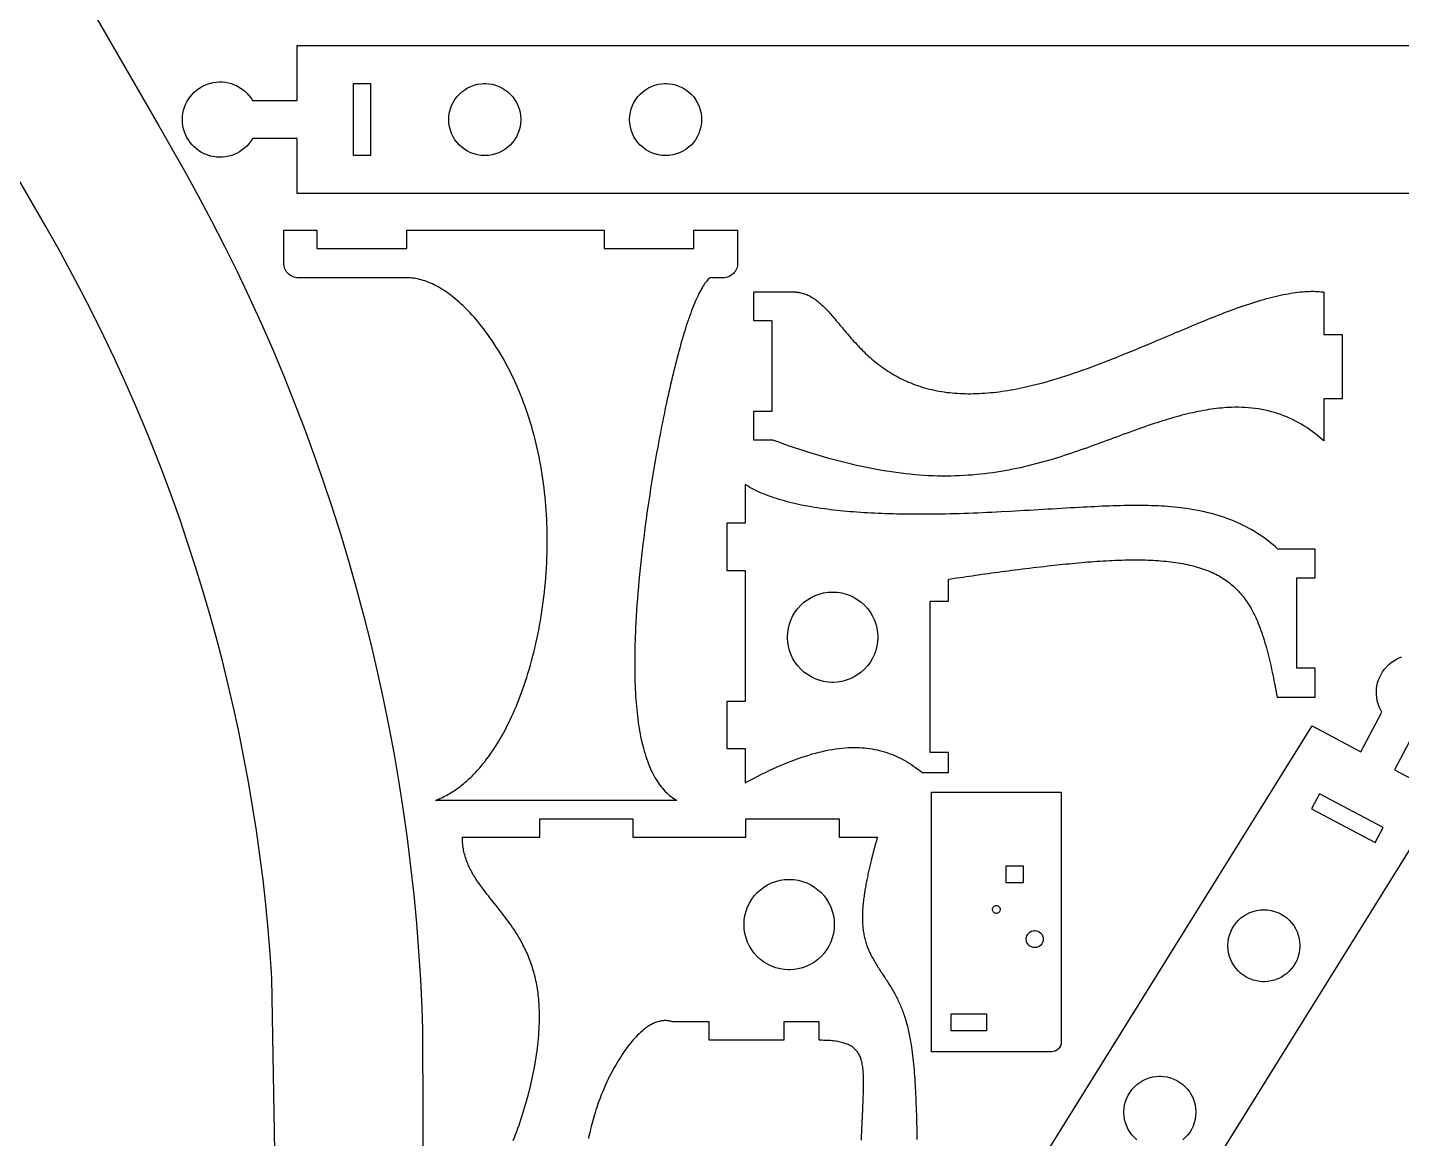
# Model space of a CAD drawing. Extents: x 0 to 504, y 0 to 398.
# Drawn here: x 245.9 to 395.7, y 140.7 to 261.9 of the extents above; entities that cross this region are included whole.
import ezdxf

# ---------------------------------------------------------------- set-up
doc = ezdxf.new("R2010")
doc.units = 0
doc.layers.get('0').update_dxf_attribs({"linetype": 'CONTINUOUS'})

msp = doc.modelspace()

# ---------------------------------------------------------------- linework, layer by layer
at = {"color": 0}
for points in [[(234.313, 295.897), (260.185, 251.118), (262.992, 246.232), (263.369, 245.556), (264.492, 243.514), (265.949, 240.776), (267.362, 238.018), (268.735, 235.243), (270.061, 232.446), (271.346, 229.633), (272.586, 226.803), (273.785, 223.954), (274.936, 221.089), (276.046, 218.208), (277.11, 215.313), (278.128, 212.401), (279.103, 209.475), (280.035, 206.536), (280.921, 203.583), (281.76, 200.617), (282.556, 197.638), (283.306, 194.647), (284.01, 191.646), (284.671, 188.633), (285.282, 185.61), (285.85, 182.578), (286.372, 179.535), (286.849, 176.483), (287.278, 173.425), (287.66, 170.357), (287.996, 167.283), (288.285, 164.201), (288.528, 161.115), (288.724, 158.022), (288.872, 154.922), (288.953, 152.597), (288.974, 151.819), (288.996, 143.729), (288.996, 80.0653)], [(272.846, 139.314), (272.539, 158.136), (272.497, 158.814), (272.354, 160.843), (272.131, 163.543), (271.868, 166.236), (271.567, 168.925), (271.228, 171.608), (270.849, 174.283), (270.429, 176.95), (269.974, 179.612), (269.481, 182.265), (268.949, 184.91), (268.379, 187.546), (267.771, 190.172), (267.128, 192.789), (266.443, 195.396), (265.724, 197.993), (264.967, 200.578), (264.171, 203.153), (263.339, 205.715), (262.471, 208.267), (261.564, 210.806), (260.622, 213.332), (259.643, 215.844), (258.628, 218.343), (257.575, 220.828), (256.487, 223.299), (255.362, 225.753), (254.203, 228.194), (253.007, 230.618), (251.775, 233.028), (250.507, 235.419), (249.204, 237.796), (248.206, 239.567), (247.867, 240.153), (224.636, 280.362)], [(400.183, 243.744), (275.296, 243.744), (275.296, 249.744), (270.414, 249.744), (270.371, 249.672), (270.228, 249.456), (270.021, 249.186), (269.793, 248.936), (269.549, 248.708), (269.289, 248.501), (269.014, 248.318), (268.725, 248.156), (268.425, 248.019), (268.115, 247.908), (267.797, 247.819), (267.471, 247.76), (267.14, 247.724), (266.807, 247.715), (266.469, 247.735), (266.132, 247.781), (265.878, 247.836), (265.796, 247.858), (265.713, 247.881), (265.467, 247.963), (265.153, 248.092), (264.853, 248.244), (264.568, 248.422), (264.3, 248.619), (264.051, 248.838), (263.821, 249.074), (263.61, 249.326), (263.419, 249.594), (263.253, 249.881), (263.108, 250.179), (262.987, 250.487), (262.892, 250.808), (262.822, 251.138), (262.779, 251.476), (262.765, 251.735), (262.765, 251.906), (262.779, 252.167), (262.822, 252.504), (262.892, 252.833), (262.987, 253.154), (263.108, 253.463), (263.253, 253.763), (263.419, 254.044), (263.61, 254.315), (263.821, 254.569), (264.051, 254.806), (264.3, 255.024), (264.568, 255.219), (264.853, 255.397), (265.153, 255.551), (265.467, 255.681), (265.713, 255.761), (265.796, 255.785), (265.878, 255.806), (266.132, 255.861), (266.469, 255.908), (266.807, 255.928), (267.14, 255.919), (267.471, 255.883), (267.797, 255.822), (268.115, 255.735), (268.425, 255.622), (268.725, 255.485), (269.014, 255.324), (269.289, 255.14), (269.549, 254.935), (269.793, 254.706), (270.021, 254.456), (270.228, 254.186), (270.371, 253.969), (270.414, 253.894), (275.296, 253.894), (275.296, 259.894), (426.05, 259.894)], [(345.349, 120.391), (386.015, 185.689), (391.319, 182.869), (393.61, 187.181), (393.565, 187.256), (393.442, 187.482), (393.301, 187.792), (393.188, 188.108), (393.1, 188.433), (393.04, 188.76), (393.007, 189.089), (393, 189.419), (393.021, 189.749), (393.067, 190.075), (393.139, 190.397), (393.237, 190.712), (393.36, 191.021), (393.51, 191.321), (393.685, 191.608), (393.885, 191.883), (394.051, 192.083), (394.11, 192.146), (394.169, 192.21), (394.357, 192.388), (394.619, 192.604), (394.896, 192.797), (395.185, 192.967), (395.485, 193.11), (395.794, 193.228)], [(397.275, 185.233), (394.985, 180.924), (400.276, 178.111), (364.344, 120.314)], [(298.851, 140.474), (298.981, 140.807), (299.11, 141.143), (299.237, 141.483), (299.362, 141.826), (299.483, 142.172), (299.603, 142.519), (299.722, 142.871), (299.838, 143.225), (299.951, 143.582), (300.063, 143.942), (300.169, 144.304), (300.274, 144.668), (300.376, 145.035), (300.476, 145.404), (300.565, 145.74), (300.651, 146.079), (300.733, 146.418), (300.815, 146.76), (300.892, 147.103), (300.967, 147.446), (301.04, 147.792), (301.108, 148.138), (301.174, 148.483), (301.237, 148.831), (301.296, 149.179), (301.351, 149.526), (301.403, 149.875), (301.451, 150.222), (301.497, 150.571), (301.537, 150.918), (301.576, 151.265), (301.608, 151.611), (301.638, 151.957), (301.662, 152.303), (301.683, 152.646), (301.696, 152.989), (301.708, 153.329), (301.715, 153.669), (301.719, 154.007), (301.715, 154.343), (301.708, 154.676), (301.694, 155.008), (301.676, 155.337), (301.653, 155.665), (301.633, 155.896), (301.612, 156.125), (301.585, 156.353), (301.558, 156.579), (301.526, 156.803), (301.492, 157.025), (301.456, 157.246), (301.415, 157.465), (301.374, 157.683), (301.328, 157.899), (301.281, 158.112), (301.231, 158.325), (301.178, 158.536), (301.122, 158.744), (301.065, 158.951), (301.003, 159.157), (300.942, 159.36), (300.876, 159.563), (300.811, 159.761), (300.74, 159.96), (300.667, 160.156), (300.594, 160.35), (300.515, 160.543), (300.438, 160.733), (300.356, 160.924), (300.271, 161.11), (300.188, 161.296), (300.099, 161.479), (300.008, 161.66), (299.917, 161.84), (299.821, 162.018), (299.683, 162.272), (299.54, 162.522), (299.394, 162.769), (299.244, 163.013), (299.092, 163.253), (298.938, 163.49), (298.778, 163.724), (298.619, 163.956), (298.458, 164.183), (298.294, 164.41), (298.131, 164.632), (297.965, 164.853), (297.799, 165.071), (297.633, 165.288), (297.465, 165.501), (297.299, 165.714), (297.133, 165.925), (296.965, 166.133), (296.799, 166.34), (296.635, 166.546), (296.472, 166.75), (296.308, 166.954), (296.149, 167.157), (295.99, 167.357), (295.833, 167.558), (295.681, 167.758), (295.528, 167.957), (295.383, 168.157), (295.237, 168.356), (295.097, 168.553), (294.992, 168.704), (294.89, 168.856), (294.79, 169.007), (294.694, 169.157), (294.599, 169.31), (294.508, 169.461), (294.419, 169.614), (294.333, 169.768), (294.251, 169.921), (294.171, 170.075), (294.097, 170.229), (294.021, 170.385), (293.953, 170.54), (293.886, 170.697), (293.821, 170.854), (293.763, 171.013), (293.706, 171.171), (293.653, 171.331), (293.603, 171.49), (293.558, 171.651), (293.517, 171.814), (293.478, 171.976), (293.446, 172.14), (293.415, 172.306), (293.39, 172.471), (293.369, 172.639), (293.351, 172.807), (293.338, 172.975), (293.326, 173.146), (293.321, 173.317), (293.321, 173.564), (301.744, 173.564), (301.744, 175.564), (311.894, 175.564), (311.894, 173.564), (324.24, 173.564), (324.24, 175.564), (334.39, 175.564), (334.39, 173.564), (338.583, 173.564), (338.583, 173.56), (338.582, 173.557), (338.581, 173.553), (338.581, 173.55), (338.579, 173.547), (338.578, 173.544), (338.576, 173.542), (338.576, 173.538), (338.574, 173.532), (338.571, 173.528), (338.571, 173.525), (338.571, 173.521), (338.569, 173.515), (338.568, 173.513), (338.567, 173.508), (338.565, 173.506), (338.565, 173.503), (338.564, 173.5), (338.563, 173.493), (338.561, 173.489), (338.56, 173.486), (338.558, 173.483), (338.557, 173.476), (338.556, 173.474), (338.556, 173.471), (338.554, 173.467), (338.531, 173.389), (338.507, 173.31), (338.483, 173.232), (338.46, 173.151), (338.414, 172.989), (338.39, 172.907), (338.365, 172.825), (338.343, 172.742), (338.319, 172.657), (338.296, 172.574), (338.271, 172.487), (338.249, 172.403), (338.225, 172.315), (338.201, 172.228), (338.178, 172.14), (338.154, 172.051), (338.131, 171.961), (338.107, 171.871), (338.083, 171.782), (338.06, 171.69), (338.036, 171.597), (338.013, 171.506), (337.989, 171.413), (337.965, 171.318), (337.942, 171.224), (337.919, 171.128), (337.894, 171.032), (337.872, 170.935), (337.847, 170.839), (337.815, 170.697), (337.781, 170.554), (337.747, 170.41), (337.713, 170.264), (337.679, 170.118), (337.646, 169.969), (337.612, 169.821), (337.579, 169.669), (337.546, 169.518), (337.514, 169.364), (337.482, 169.21), (337.45, 169.056), (337.418, 168.899), (337.388, 168.742), (337.357, 168.583), (337.328, 168.425), (337.299, 168.264), (337.269, 168.103), (337.243, 167.942), (337.215, 167.778), (337.165, 167.45), (337.14, 167.285), (337.118, 167.121), (337.096, 166.954), (337.075, 166.788), (337.056, 166.619), (337.036, 166.453), (337.018, 166.283), (337.001, 166.114), (336.989, 165.967), (336.976, 165.819), (336.967, 165.672), (336.958, 165.525), (336.95, 165.378), (336.944, 165.231), (336.94, 165.083), (336.938, 164.936), (336.938, 164.643), (336.94, 164.497), (336.946, 164.353), (336.951, 164.207), (336.961, 164.063), (336.971, 163.918), (336.983, 163.774), (336.997, 163.631), (337.015, 163.487), (337.033, 163.344), (337.056, 163.203), (337.078, 163.063), (337.103, 162.921), (337.131, 162.782), (337.161, 162.643), (337.194, 162.504), (337.228, 162.367), (337.265, 162.229), (337.306, 162.094), (337.347, 161.958), (337.394, 161.825), (337.44, 161.692), (337.49, 161.561), (337.544, 161.431), (337.597, 161.3), (337.656, 161.171), (337.714, 161.043), (337.775, 160.914), (337.838, 160.788), (337.903, 160.66), (337.969, 160.533), (338.037, 160.407), (338.108, 160.281), (338.181, 160.156), (338.253, 160.029), (338.328, 159.903), (338.404, 159.778), (338.481, 159.653), (338.558, 159.526), (338.638, 159.401), (338.718, 159.275), (338.799, 159.149), (338.881, 159.022), (338.964, 158.896), (339.046, 158.768), (339.131, 158.64), (339.215, 158.513), (339.3, 158.383), (339.383, 158.254), (339.469, 158.124), (339.556, 157.993), (339.64, 157.861), (339.718, 157.74), (339.796, 157.617), (339.872, 157.493), (339.95, 157.369), (340.026, 157.243), (340.101, 157.117), (340.178, 156.989), (340.251, 156.86), (340.326, 156.731), (340.399, 156.599), (340.472, 156.467), (340.544, 156.333), (340.614, 156.197), (340.683, 156.061), (340.753, 155.924), (340.821, 155.785), (340.889, 155.644), (340.956, 155.503), (341.019, 155.36), (341.083, 155.215), (341.146, 155.068), (341.207, 154.921), (341.267, 154.771), (341.326, 154.619), (341.383, 154.467), (341.439, 154.313), (341.493, 154.157), (341.546, 153.999), (341.597, 153.839), (341.649, 153.676), (341.721, 153.425), (341.79, 153.169), (341.858, 152.908), (341.921, 152.643), (341.983, 152.375), (342.04, 152.101), (342.094, 151.824), (342.149, 151.543), (342.196, 151.257), (342.244, 150.968), (342.289, 150.675), (342.332, 150.379), (342.372, 150.079), (342.408, 149.775), (342.444, 149.468), (342.479, 149.157), (342.51, 148.843), (342.54, 148.526), (342.568, 148.206), (342.594, 147.882), (342.619, 147.556), (342.643, 147.226), (342.665, 146.894), (342.685, 146.56), (342.706, 146.221), (342.722, 145.881), (342.74, 145.538), (342.756, 145.192), (342.771, 144.843), (342.785, 144.493), (342.799, 144.14), (342.814, 143.706), (342.829, 143.269), (342.842, 142.831), (342.854, 142.388), (342.865, 141.943), (342.876, 141.497), (342.885, 141.05), (342.893, 140.6)], [(336.826, 140.519), (336.838, 140.794), (336.851, 141.067), (336.862, 141.337), (336.876, 141.606), (336.888, 141.872), (336.901, 142.136), (336.912, 142.396), (336.926, 142.654), (336.938, 142.91), (336.95, 143.163), (336.961, 143.413), (336.972, 143.658), (336.983, 143.903), (336.994, 144.143), (337.004, 144.379), (337.014, 144.612), (337.021, 144.843), (337.031, 145.069), (337.037, 145.292), (337.046, 145.51), (337.051, 145.725), (337.057, 145.935), (337.063, 146.135), (337.065, 146.332), (337.068, 146.524), (337.069, 146.711), (337.069, 146.896), (337.067, 147.076), (337.064, 147.253), (337.058, 147.425), (337.053, 147.593), (337.044, 147.757), (337.033, 147.918), (337.021, 148.074), (337.008, 148.226), (336.99, 148.375), (336.972, 148.521), (336.951, 148.661), (336.926, 148.799), (336.9, 148.932), (336.869, 149.061), (336.838, 149.186), (336.803, 149.308), (336.765, 149.426), (336.722, 149.54), (336.679, 149.651), (336.631, 149.757), (336.579, 149.861), (336.524, 149.96), (336.465, 150.056), (336.403, 150.146), (336.336, 150.235), (336.265, 150.318), (336.196, 150.393), (336.124, 150.465), (336.046, 150.535), (335.967, 150.6), (335.882, 150.664), (335.793, 150.725), (335.7, 150.783), (335.603, 150.839), (335.501, 150.892), (335.396, 150.942), (335.286, 150.99), (335.171, 151.035), (335.051, 151.078), (334.928, 151.117), (334.8, 151.154), (334.667, 151.189), (334.529, 151.221), (334.386, 151.251), (334.239, 151.278), (334.088, 151.303), (333.931, 151.325), (333.767, 151.344), (333.6, 151.361), (333.428, 151.376), (333.25, 151.389), (333.067, 151.399), (332.879, 151.406), (332.686, 151.411), (332.487, 151.414), (332.283, 151.414), (332.275, 151.414), (332.271, 151.414), (332.21, 151.414), (332.208, 151.413), (332.208, 153.414), (328.358, 153.414), (328.358, 151.414), (320.208, 151.414), (320.208, 153.414), (316.269, 153.414), (316.269, 153.414), (316.267, 153.414), (316.267, 153.414), (316.265, 153.415), (316.265, 153.415), (316.263, 153.415), (316.263, 153.417), (316.26, 153.417), (316.26, 153.417), (316.258, 153.417), (316.258, 153.418), (316.156, 153.451), (316.051, 153.481), (315.949, 153.506), (315.847, 153.525), (315.742, 153.542), (315.638, 153.553), (315.533, 153.56), (315.428, 153.561), (315.324, 153.56), (315.219, 153.553), (315.112, 153.542), (315.006, 153.526), (314.901, 153.507), (314.794, 153.483), (314.688, 153.456), (314.578, 153.424), (314.472, 153.388), (314.365, 153.347), (314.256, 153.303), (314.149, 153.254), (314.04, 153.203), (313.933, 153.146), (313.821, 153.086), (313.715, 153.021), (313.606, 152.953), (313.497, 152.881), (313.388, 152.806), (313.278, 152.725), (313.169, 152.642), (313.058, 152.554), (312.899, 152.421), (312.737, 152.279), (312.578, 152.129), (312.419, 151.974), (312.26, 151.811), (312.101, 151.642), (311.944, 151.465), (311.787, 151.283), (311.633, 151.094), (311.478, 150.9), (311.324, 150.7), (311.171, 150.494), (311.019, 150.285), (310.869, 150.069), (310.722, 149.849), (310.574, 149.624), (310.428, 149.394), (310.286, 149.16), (310.142, 148.922), (310.003, 148.681), (309.865, 148.435), (309.728, 148.186), (309.594, 147.935), (309.463, 147.679), (309.333, 147.422), (309.206, 147.161), (309.081, 146.899), (308.96, 146.633), (308.84, 146.365), (308.724, 146.096), (308.619, 145.847), (308.517, 145.596), (308.417, 145.344), (308.319, 145.092), (308.226, 144.837), (308.133, 144.583), (308.044, 144.328), (307.956, 144.071), (307.872, 143.815), (307.79, 143.557), (307.71, 143.299), (307.633, 143.04), (307.561, 142.781), (307.487, 142.522), (307.419, 142.263), (307.353, 142.003), (307.29, 141.742), (307.228, 141.482), (307.169, 141.221), (307.115, 140.961), (307.063, 140.701)], [(366.888, 140.543), (366.608, 140.799), (366.353, 141.075), (366.128, 141.378), (365.932, 141.701), (365.767, 142.044), (365.635, 142.404), (365.539, 142.779), (365.478, 143.171), (365.458, 143.474), (365.458, 143.574), (365.458, 143.574), (365.458, 143.674), (365.478, 143.974), (365.539, 144.364), (365.635, 144.739), (365.767, 145.1), (365.932, 145.443), (366.128, 145.765), (366.353, 146.069), (366.608, 146.349), (366.888, 146.601), (367.189, 146.826), (367.513, 147.024), (367.856, 147.189), (368.217, 147.321), (368.592, 147.418), (368.982, 147.476), (369.283, 147.499), (369.483, 147.499), (369.785, 147.476), (370.175, 147.418), (370.55, 147.321), (370.91, 147.189), (371.253, 147.024), (371.578, 146.826), (371.881, 146.601), (372.158, 146.349), (372.412, 146.069), (372.638, 145.765), (372.835, 145.443), (372.999, 145.1), (373.132, 144.739), (373.228, 144.364), (373.289, 143.974), (373.308, 143.674), (373.308, 143.474), (373.289, 143.171), (373.228, 142.779), (373.132, 142.404), (372.999, 142.044), (372.835, 141.701), (372.638, 141.378), (372.412, 141.075), (372.158, 140.799), (371.881, 140.543)]]:
    msp.add_lwpolyline(points, dxfattribs=at)
for points in [[(281.446, 255.744), (283.296, 255.744), (283.296, 247.894), (281.446, 247.894), (281.446, 255.744)], [(295.751, 255.744), (295.851, 255.744), (296.153, 255.726), (296.543, 255.667), (296.918, 255.569), (297.279, 255.438), (297.622, 255.272), (297.946, 255.076), (298.249, 254.85), (298.526, 254.597), (298.781, 254.318), (299.007, 254.015), (299.203, 253.692), (299.368, 253.349), (299.5, 252.987), (299.597, 252.612), (299.657, 252.222), (299.676, 251.922), (299.676, 251.719), (299.657, 251.419), (299.597, 251.031), (299.5, 250.654), (299.368, 250.293), (299.203, 249.949), (299.007, 249.626), (298.781, 249.324), (298.526, 249.044), (298.249, 248.793), (297.946, 248.567), (297.622, 248.369), (297.279, 248.204), (296.918, 248.072), (296.543, 247.976), (296.153, 247.917), (295.851, 247.894), (295.651, 247.894), (295.35, 247.917), (294.96, 247.976), (294.585, 248.072), (294.224, 248.204), (293.881, 248.369), (293.557, 248.567), (293.256, 248.793), (292.976, 249.044), (292.722, 249.324), (292.497, 249.626), (292.3, 249.949), (292.135, 250.293), (292.003, 250.654), (291.907, 251.031), (291.847, 251.419), (291.826, 251.719), (291.826, 251.922), (291.847, 252.222), (291.907, 252.612), (292.003, 252.987), (292.135, 253.349), (292.3, 253.692), (292.497, 254.015), (292.722, 254.318), (292.976, 254.597), (293.256, 254.85), (293.557, 255.076), (293.881, 255.272), (294.224, 255.438), (294.585, 255.569), (294.96, 255.667), (295.35, 255.726), (295.651, 255.744), (295.751, 255.744)], [(315.474, 255.744), (315.574, 255.744), (315.875, 255.726), (316.264, 255.667), (316.64, 255.569), (317.001, 255.438), (317.344, 255.272), (317.668, 255.076), (317.969, 254.85), (318.249, 254.597), (318.501, 254.318), (318.728, 254.015), (318.924, 253.692), (319.089, 253.349), (319.222, 252.987), (319.318, 252.612), (319.378, 252.222), (319.399, 251.922), (319.399, 251.719), (319.378, 251.419), (319.318, 251.031), (319.222, 250.654), (319.089, 250.293), (318.924, 249.949), (318.728, 249.626), (318.501, 249.324), (318.249, 249.044), (317.969, 248.793), (317.668, 248.567), (317.344, 248.369), (317.001, 248.204), (316.64, 248.072), (316.264, 247.976), (315.875, 247.917), (315.574, 247.894), (315.372, 247.894), (315.072, 247.917), (314.682, 247.976), (314.306, 248.072), (313.946, 248.204), (313.603, 248.369), (313.279, 248.567), (312.976, 248.793), (312.697, 249.044), (312.444, 249.324), (312.218, 249.626), (312.022, 249.949), (311.857, 250.293), (311.725, 250.654), (311.628, 251.031), (311.568, 251.419), (311.549, 251.719), (311.549, 251.922), (311.568, 252.222), (311.628, 252.612), (311.725, 252.987), (311.857, 253.349), (312.022, 253.692), (312.218, 254.015), (312.444, 254.318), (312.697, 254.597), (312.976, 254.85), (313.279, 255.076), (313.603, 255.272), (313.946, 255.438), (314.306, 255.569), (314.682, 255.667), (315.072, 255.726), (315.372, 255.744), (315.474, 255.744)], [(290.394, 177.569), (290.408, 177.576), (290.422, 177.582), (290.438, 177.589), (290.451, 177.596), (290.465, 177.601), (290.481, 177.608), (290.494, 177.615), (290.508, 177.621), (290.522, 177.628), (290.551, 177.64), (290.565, 177.647), (290.581, 177.653), (290.594, 177.66), (290.622, 177.672), (290.638, 177.678), (290.665, 177.692), (290.694, 177.704), (290.708, 177.71), (290.724, 177.717), (290.737, 177.724), (290.753, 177.729), (290.767, 177.736), (290.781, 177.742), (290.797, 177.749), (290.81, 177.756), (290.972, 177.829), (291.135, 177.906), (291.297, 177.986), (291.458, 178.069), (291.617, 178.156), (291.776, 178.244), (291.935, 178.336), (292.092, 178.433), (292.249, 178.531), (292.406, 178.632), (292.56, 178.736), (292.715, 178.843), (292.869, 178.954), (293.019, 179.068), (293.172, 179.185), (293.324, 179.304), (293.474, 179.428), (293.622, 179.553), (293.772, 179.683), (293.919, 179.814), (294.065, 179.951), (294.213, 180.087), (294.358, 180.229), (294.501, 180.374), (294.644, 180.521), (294.787, 180.671), (294.931, 180.826), (295.069, 180.983), (295.21, 181.142), (295.351, 181.304), (295.551, 181.549), (295.751, 181.799), (295.951, 182.056), (296.147, 182.319), (296.34, 182.59), (296.533, 182.867), (296.724, 183.151), (296.912, 183.442), (297.099, 183.737), (297.283, 184.042), (297.465, 184.351), (297.644, 184.667), (297.822, 184.99), (297.997, 185.318), (298.172, 185.654), (298.342, 185.994), (298.51, 186.343), (298.676, 186.697), (298.84, 187.058), (298.999, 187.422), (299.158, 187.794), (299.313, 188.174), (299.465, 188.558), (299.615, 188.947), (299.763, 189.343), (299.908, 189.744), (300.049, 190.153), (300.188, 190.567), (300.324, 190.986), (300.456, 191.411), (300.59, 191.86), (300.722, 192.315), (300.849, 192.776), (300.972, 193.243), (301.092, 193.715), (301.208, 194.193), (301.322, 194.676), (301.429, 195.163), (301.533, 195.656), (301.631, 196.151), (301.726, 196.653), (301.815, 197.158), (301.901, 197.669), (301.983, 198.181), (302.058, 198.697), (302.131, 199.218), (302.197, 199.742), (302.258, 200.269), (302.313, 200.799), (302.362, 201.331), (302.408, 201.865), (302.449, 202.403), (302.483, 202.944), (302.51, 203.485), (302.533, 204.029), (302.551, 204.576), (302.563, 205.122), (302.567, 205.671), (302.567, 206.221), (302.56, 206.771), (302.547, 207.261), (302.531, 207.751), (302.508, 208.24), (302.483, 208.731), (302.449, 209.221), (302.412, 209.71), (302.369, 210.199), (302.324, 210.688), (302.269, 211.176), (302.213, 211.663), (302.149, 212.149), (302.081, 212.633), (302.008, 213.117), (301.931, 213.599), (301.847, 214.079), (301.758, 214.558), (301.665, 215.035), (301.565, 215.508), (301.463, 215.981), (301.353, 216.451), (301.24, 216.917), (301.119, 217.381), (300.997, 217.842), (300.865, 218.301), (300.733, 218.754), (300.592, 219.206), (300.449, 219.653), (300.299, 220.097), (300.144, 220.538), (299.985, 220.972), (299.817, 221.413), (299.644, 221.847), (299.465, 222.278), (299.283, 222.703), (299.097, 223.124), (298.906, 223.538), (298.708, 223.947), (298.508, 224.351), (298.306, 224.751), (298.097, 225.142), (297.888, 225.529), (297.672, 225.91), (297.453, 226.283), (297.231, 226.651), (297.006, 227.013), (296.779, 227.367), (296.547, 227.714), (296.315, 228.054), (296.081, 228.388), (295.84, 228.714), (295.601, 229.033), (295.358, 229.344), (295.115, 229.646), (294.869, 229.942), (294.619, 230.228), (294.372, 230.507), (294.119, 230.778), (293.869, 231.04), (293.615, 231.294), (293.362, 231.537), (293.154, 231.733), (292.944, 231.919), (292.737, 232.101), (292.526, 232.276), (292.319, 232.446), (292.11, 232.61), (291.901, 232.765), (291.692, 232.917), (291.485, 233.063), (291.276, 233.199), (291.069, 233.329), (290.862, 233.454), (290.656, 233.572), (290.449, 233.685), (290.244, 233.79), (290.037, 233.889), (289.833, 233.981), (289.631, 234.067), (289.429, 234.144), (289.226, 234.217), (289.026, 234.283), (288.826, 234.342), (288.626, 234.394), (288.429, 234.438), (288.231, 234.476), (288.035, 234.508), (287.84, 234.533), (287.647, 234.551), (287.456, 234.56), (287.265, 234.564), (275.383, 234.564), (275.26, 234.572), (275.101, 234.596), (274.947, 234.638), (274.801, 234.689), (274.66, 234.757), (274.529, 234.838), (274.404, 234.929), (274.292, 235.033), (274.188, 235.146), (274.097, 235.269), (274.015, 235.401), (273.949, 235.54), (273.894, 235.688), (273.856, 235.842), (273.831, 236.001), (273.822, 236.122), (273.822, 239.764), (277.444, 239.764), (277.444, 237.764), (287.244, 237.764), (287.244, 239.764), (308.758, 239.764), (308.758, 237.764), (318.558, 237.764), (318.558, 239.764), (323.333, 239.764), (323.333, 236.122), (323.324, 236.001), (323.301, 235.842), (323.263, 235.688), (323.208, 235.54), (323.14, 235.401), (323.06, 235.269), (322.967, 235.146), (322.865, 235.033), (322.751, 234.929), (322.628, 234.838), (322.497, 234.757), (322.358, 234.689), (322.21, 234.638), (322.056, 234.596), (321.897, 234.572), (321.774, 234.564), (320.308, 234.564), (320.222, 234.487), (320.133, 234.401), (320.042, 234.308), (319.953, 234.201), (319.862, 234.088), (319.769, 233.964), (319.676, 233.832), (319.583, 233.689), (319.49, 233.537), (319.394, 233.376), (319.299, 233.206), (319.203, 233.026), (319.106, 232.836), (319.008, 232.638), (318.91, 232.429), (318.81, 232.213), (318.713, 231.986), (318.612, 231.751), (318.513, 231.504), (318.41, 231.251), (318.31, 230.986), (318.208, 230.714), (318.106, 230.433), (318.003, 230.14), (317.901, 229.84), (317.797, 229.531), (317.694, 229.211), (317.59, 228.883), (317.485, 228.546), (317.383, 228.201), (317.276, 227.844), (317.188, 227.533), (317.099, 227.217), (317.008, 226.894), (316.917, 226.563), (316.826, 226.226), (316.737, 225.885), (316.647, 225.538), (316.556, 225.181), (316.465, 224.821), (316.374, 224.456), (316.283, 224.083), (316.194, 223.707), (316.103, 223.324), (316.013, 222.936), (315.922, 222.544), (315.833, 222.146), (315.742, 221.744), (315.654, 221.335), (315.565, 220.922), (315.476, 220.506), (315.388, 220.085), (315.299, 219.658), (315.21, 219.228), (315.124, 218.794), (315.037, 218.354), (314.951, 217.913), (314.865, 217.465), (314.779, 217.015), (314.694, 216.561), (314.61, 216.104), (314.494, 215.471), (314.383, 214.832), (314.269, 214.189), (314.16, 213.54), (314.051, 212.888), (313.944, 212.231), (313.84, 211.571), (313.737, 210.908), (313.638, 210.242), (313.537, 209.574), (313.442, 208.904), (313.349, 208.233), (313.258, 207.56), (313.169, 206.888), (313.083, 206.214), (312.999, 205.542), (312.919, 204.869), (312.842, 204.199), (312.769, 203.529), (312.699, 202.862), (312.631, 202.197), (312.567, 201.535), (312.508, 200.876), (312.451, 200.219), (312.397, 199.569), (312.349, 198.922), (312.306, 198.279), (312.265, 197.644), (312.228, 197.011), (312.194, 196.386), (312.174, 195.938), (312.158, 195.492), (312.14, 195.051), (312.128, 194.612), (312.117, 194.179), (312.108, 193.749), (312.103, 193.324), (312.099, 192.901), (312.099, 192.485), (312.101, 192.072), (312.106, 191.663), (312.112, 191.26), (312.122, 190.86), (312.133, 190.465), (312.147, 190.076), (312.165, 189.69), (312.185, 189.31), (312.208, 188.935), (312.233, 188.564), (312.26, 188.201), (312.292, 187.839), (312.324, 187.485), (312.362, 187.136), (312.401, 186.793), (312.442, 186.454), (312.487, 186.122), (312.535, 185.796), (312.585, 185.476), (312.638, 185.16), (312.694, 184.851), (312.753, 184.549), (312.824, 184.211), (312.897, 183.882), (312.976, 183.56), (313.058, 183.246), (313.142, 182.939), (313.231, 182.64), (313.324, 182.349), (313.419, 182.065), (313.519, 181.789), (313.622, 181.521), (313.728, 181.26), (313.84, 181.006), (313.953, 180.761), (314.069, 180.522), (314.19, 180.292), (314.315, 180.069), (314.444, 179.854), (314.574, 179.647), (314.71, 179.447), (314.849, 179.254), (314.99, 179.069), (315.135, 178.893), (315.285, 178.722), (315.438, 178.561), (315.592, 178.406), (315.753, 178.26), (315.915, 178.119), (316.083, 177.989), (316.251, 177.864), (316.424, 177.747), (316.603, 177.632), (316.606, 177.631), (316.61, 177.628), (316.615, 177.626), (316.617, 177.624), (316.622, 177.621), (316.624, 177.618), (316.628, 177.617), (316.631, 177.614), (316.635, 177.612), (316.64, 177.61), (316.642, 177.608), (316.647, 177.606), (316.649, 177.603), (316.654, 177.601), (316.656, 177.599), (316.66, 177.596), (316.665, 177.593), (316.667, 177.592), (316.674, 177.586), (316.679, 177.585), (316.681, 177.582), (316.685, 177.579), (316.688, 177.578), (316.692, 177.576), (316.699, 177.571), (316.703, 177.568), (316.706, 177.565), (316.71, 177.564), (290.378, 177.564), (290.394, 177.569)], [(329.211, 233.019), (329.244, 233.021), (329.275, 233.022), (329.306, 233.022), (329.338, 233.024), (329.464, 233.024), (329.494, 233.022), (329.526, 233.022), (329.557, 233.021), (329.589, 233.019), (329.619, 233.019), (329.65, 233.017), (329.682, 233.015), (329.713, 233.013), (329.744, 233.01), (329.774, 233.008), (329.804, 233.004), (329.835, 233.001), (329.864, 232.997), (329.896, 232.994), (329.926, 232.989), (329.956, 232.985), (329.986, 232.981), (330.017, 232.976), (330.046, 232.971), (330.076, 232.965), (330.106, 232.96), (330.236, 232.933), (330.364, 232.901), (330.494, 232.865), (330.619, 232.826), (330.744, 232.781), (330.869, 232.731), (330.989, 232.676), (331.111, 232.619), (331.231, 232.556), (331.351, 232.49), (331.467, 232.419), (331.585, 232.346), (331.7, 232.269), (331.814, 232.186), (331.931, 232.101), (332.044, 232.013), (332.157, 231.921), (332.269, 231.826), (332.382, 231.728), (332.494, 231.626), (332.606, 231.522), (332.717, 231.415), (332.826, 231.304), (332.938, 231.192), (333.049, 231.076), (333.157, 230.958), (333.269, 230.839), (333.381, 230.717), (333.489, 230.592), (333.601, 230.464), (333.713, 230.335), (333.839, 230.186), (333.967, 230.037), (334.094, 229.883), (334.224, 229.729), (334.356, 229.574), (334.486, 229.415), (334.619, 229.258), (334.751, 229.097), (334.888, 228.936), (335.024, 228.774), (335.162, 228.611), (335.3, 228.447), (335.442, 228.283), (335.583, 228.118), (335.728, 227.954), (335.874, 227.789), (336.021, 227.626), (336.171, 227.46), (336.324, 227.296), (336.476, 227.133), (336.632, 226.969), (336.789, 226.808), (336.951, 226.646), (337.114, 226.486), (337.278, 226.326), (337.446, 226.169), (337.614, 226.013), (337.787, 225.858), (337.963, 225.706), (338.139, 225.554), (338.328, 225.401), (338.519, 225.247), (338.713, 225.097), (338.907, 224.951), (339.108, 224.806), (339.313, 224.664), (339.517, 224.526), (339.726, 224.39), (339.938, 224.256), (340.15, 224.126), (340.367, 223.997), (340.588, 223.874), (340.813, 223.753), (341.037, 223.635), (341.264, 223.519), (341.497, 223.408), (341.732, 223.301), (341.971, 223.197), (342.213, 223.096), (342.454, 223.001), (342.701, 222.907), (342.951, 222.817), (343.203, 222.733), (343.458, 222.65), (343.717, 222.574), (343.978, 222.5), (344.242, 222.431), (344.507, 222.367), (344.778, 222.306), (345.05, 222.25), (345.326, 222.199), (345.599, 222.153), (345.872, 222.111), (346.15, 222.074), (346.431, 222.04), (346.713, 222.013), (346.996, 221.987), (347.282, 221.967), (347.571, 221.951), (347.864, 221.94), (348.157, 221.933), (348.453, 221.928), (348.751, 221.928), (349.051, 221.933), (349.356, 221.94), (349.657, 221.953), (349.967, 221.969), (350.274, 221.989), (350.583, 222.013), (350.894, 222.04), (351.208, 222.072), (351.524, 222.108), (351.842, 222.147), (352.16, 222.19), (352.481, 222.237), (352.801, 222.288), (353.126, 222.342), (353.45, 222.399), (353.776, 222.46), (354.106, 222.525), (354.432, 222.594), (354.894, 222.694), (355.356, 222.803), (355.821, 222.917), (356.287, 223.038), (356.757, 223.163), (357.226, 223.294), (357.697, 223.433), (358.169, 223.574), (358.644, 223.721), (359.119, 223.872), (359.592, 224.028), (360.069, 224.188), (360.544, 224.351), (361.019, 224.519), (361.494, 224.69), (361.971, 224.862), (362.446, 225.039), (362.921, 225.218), (363.394, 225.401), (363.869, 225.583), (364.342, 225.769), (364.813, 225.958), (365.282, 226.146), (365.751, 226.336), (366.219, 226.528), (366.683, 226.719), (367.146, 226.913), (367.607, 227.104), (368.067, 227.297), (368.522, 227.49), (368.976, 227.683), (369.333, 227.833), (369.692, 227.985), (370.046, 228.135), (370.399, 228.285), (370.749, 228.433), (371.099, 228.581), (371.444, 228.726), (371.789, 228.871), (372.132, 229.015), (372.474, 229.158), (372.81, 229.297), (373.144, 229.436), (373.478, 229.576), (373.808, 229.71), (374.138, 229.844), (374.463, 229.976), (374.787, 230.108), (375.107, 230.235), (375.425, 230.361), (375.742, 230.485), (376.053, 230.608), (376.362, 230.726), (376.669, 230.844), (376.974, 230.958), (377.275, 231.069), (377.574, 231.178), (377.869, 231.285), (378.162, 231.39), (378.45, 231.49), (378.737, 231.588), (379.078, 231.701), (379.417, 231.811), (379.749, 231.917), (380.076, 232.019), (380.4, 232.115), (380.718, 232.208), (381.032, 232.294), (381.342, 232.378), (381.647, 232.458), (381.949, 232.531), (382.243, 232.601), (382.535, 232.665), (382.821, 232.726), (383.103, 232.783), (383.381, 232.833), (383.653, 232.879), (383.921, 232.922), (384.185, 232.96), (384.444, 232.992), (384.699, 233.021), (384.949, 233.044), (385.193, 233.063), (385.433, 233.076), (385.669, 233.086), (385.9, 233.09), (386.126, 233.09), (386.349, 233.085), (386.564, 233.076), (386.778, 233.063), (386.986, 233.042), (387.189, 233.017), (387.196, 233.017), (387.199, 233.015), (387.204, 233.015), (387.21, 233.015), (387.214, 233.015), (387.217, 233.013), (387.224, 233.013), (387.228, 233.011), (387.237, 233.011), (387.242, 233.01), (387.249, 233.01), (387.25, 233.008), (387.256, 233.008), (387.256, 228.367), (389.256, 228.367), (389.256, 221.358), (387.256, 221.358), (387.256, 216.774), (387.131, 216.886), (386.851, 217.132), (386.568, 217.369), (386.281, 217.597), (385.992, 217.817), (385.697, 218.028), (385.399, 218.229), (385.099, 218.421), (384.793, 218.606), (384.485, 218.781), (384.174, 218.947), (383.858, 219.104), (383.539, 219.253), (383.217, 219.394), (382.892, 219.524), (382.561, 219.646), (382.228, 219.76), (381.892, 219.864), (381.551, 219.96), (381.207, 220.047), (380.86, 220.126), (380.508, 220.196), (380.154, 220.257), (379.796, 220.31), (379.433, 220.353), (379.069, 220.39), (378.7, 220.414), (378.326, 220.433), (377.95, 220.442), (377.571, 220.442), (377.188, 220.433), (376.919, 220.422), (376.649, 220.407), (376.376, 220.388), (376.101, 220.364), (375.824, 220.336), (375.546, 220.306), (375.267, 220.269), (374.985, 220.231), (374.703, 220.188), (374.419, 220.14), (374.132, 220.09), (373.844, 220.036), (373.556, 219.979), (373.267, 219.919), (372.974, 219.856), (372.681, 219.789), (372.388, 219.719), (372.092, 219.646), (371.794, 219.569), (371.494, 219.49), (371.194, 219.408), (370.894, 219.324), (370.592, 219.237), (370.287, 219.147), (369.983, 219.056), (369.678, 218.96), (369.371, 218.862), (369.063, 218.765), (368.753, 218.663), (368.444, 218.558), (368.103, 218.443), (367.763, 218.326), (367.419, 218.206), (367.078, 218.085), (366.733, 217.961), (366.389, 217.837), (366.044, 217.712), (365.697, 217.586), (365.351, 217.458), (365.003, 217.331), (364.656, 217.201), (364.306, 217.072), (363.956, 216.943), (363.603, 216.815), (363.251, 216.683), (362.897, 216.554), (362.544, 216.425), (362.188, 216.296), (361.832, 216.167), (361.476, 216.039), (361.117, 215.913), (360.757, 215.786), (360.397, 215.661), (360.037, 215.538), (359.675, 215.415), (359.313, 215.294), (358.947, 215.175), (358.583, 215.058), (358.217, 214.943), (357.851, 214.831), (357.481, 214.719), (357.075, 214.6), (356.667, 214.483), (356.257, 214.371), (355.846, 214.261), (355.432, 214.154), (355.017, 214.051), (354.599, 213.953), (354.178, 213.858), (353.756, 213.767), (353.331, 213.679), (352.906, 213.596), (352.474, 213.517), (352.039, 213.443), (351.606, 213.374), (351.167, 213.308), (350.726, 213.247), (350.281, 213.193), (349.832, 213.142), (349.381, 213.097), (348.925, 213.058), (348.467, 213.024), (348.006, 212.996), (347.537, 212.972), (347.067, 212.956), (346.594, 212.944), (346.114, 212.94), (345.632, 212.942), (345.146, 212.95), (344.656, 212.964), (344.157, 212.986), (343.669, 213.013), (343.176, 213.047), (342.678, 213.087), (342.175, 213.135), (341.667, 213.188), (341.156, 213.249), (340.638, 213.317), (340.112, 213.39), (339.585, 213.472), (339.05, 213.56), (338.513, 213.656), (337.967, 213.757), (337.417, 213.867), (336.861, 213.983), (336.3, 214.108), (335.733, 214.239), (335.162, 214.378), (334.583, 214.524), (333.999, 214.676), (333.407, 214.837), (332.813, 215.006), (332.21, 215.181), (331.601, 215.365), (330.987, 215.556), (330.367, 215.754), (329.739, 215.961), (329.107, 216.176), (328.467, 216.399), (327.821, 216.629), (327.167, 216.867), (325.106, 216.867), (325.106, 220.017), (327.106, 220.017), (327.106, 229.867), (325.106, 229.867), (325.106, 233.017), (329.179, 233.017), (329.211, 233.019)], [(324.162, 212.021), (324.162, 207.792), (322.162, 207.792), (322.162, 202.642), (324.162, 202.642), (324.162, 188.369), (322.162, 188.369), (322.162, 183.219), (324.162, 183.219), (324.162, 179.496), (324.174, 179.501), (324.178, 179.503), (324.182, 179.506), (324.196, 179.514), (324.2, 179.515), (324.222, 179.528), (324.226, 179.529), (324.244, 179.539), (324.249, 179.542), (324.267, 179.551), (324.269, 179.553), (324.278, 179.557), (324.699, 179.783), (325.118, 180.003), (325.535, 180.217), (325.95, 180.425), (326.361, 180.626), (326.771, 180.822), (327.178, 181.011), (327.582, 181.193), (327.983, 181.369), (328.382, 181.539), (328.779, 181.701), (329.172, 181.856), (329.563, 182.004), (329.95, 182.146), (330.335, 182.279), (330.717, 182.406), (331.096, 182.525), (331.472, 182.636), (331.844, 182.74), (332.215, 182.837), (332.582, 182.925), (332.944, 183.006), (333.306, 183.078), (333.662, 183.142), (334.015, 183.199), (334.367, 183.246), (334.713, 183.285), (335.057, 183.315), (335.397, 183.337), (335.733, 183.35), (336.026, 183.354), (336.317, 183.351), (336.606, 183.342), (336.89, 183.325), (337.172, 183.303), (337.453, 183.272), (337.729, 183.235), (338.004, 183.192), (338.275, 183.142), (338.546, 183.085), (338.811, 183.022), (339.076, 182.951), (339.338, 182.875), (339.596, 182.793), (339.853, 182.704), (340.107, 182.61), (340.36, 182.508), (340.608, 182.4), (340.856, 182.288), (341.1, 182.167), (341.342, 182.042), (341.582, 181.91), (341.819, 181.772), (342.054, 181.629), (342.287, 181.479), (342.518, 181.325), (342.747, 181.164), (342.974, 180.997), (343.197, 180.825), (343.419, 180.647), (343.421, 180.647), (343.421, 180.647), (343.422, 180.646), (343.422, 180.646), (343.424, 180.644), (343.424, 180.644), (343.425, 180.644), (343.425, 180.643), (343.426, 180.643), (343.426, 180.642), (343.428, 180.642), (343.428, 180.64), (343.429, 180.64), (343.431, 180.639), (343.432, 180.639), (343.433, 180.638), (343.433, 180.636), (343.435, 180.636), (343.436, 180.635), (343.438, 180.633), (343.439, 180.633), (343.439, 180.632), (343.44, 180.632), (343.44, 180.631), (346.313, 180.631), (346.313, 182.781), (344.313, 182.781), (344.313, 199.296), (346.313, 199.296), (346.313, 201.697), (346.628, 201.744), (346.944, 201.792), (347.267, 201.839), (347.59, 201.886), (347.918, 201.935), (348.25, 201.983), (348.585, 202.031), (348.924, 202.081), (349.265, 202.129), (349.61, 202.178), (349.958, 202.228), (350.31, 202.276), (350.664, 202.325), (351.022, 202.374), (351.383, 202.424), (351.747, 202.472), (352.115, 202.521), (352.486, 202.569), (352.86, 202.619), (353.236, 202.668), (353.617, 202.717), (354, 202.765), (354.386, 202.813), (354.775, 202.861), (355.168, 202.91), (355.563, 202.957), (355.961, 203.004), (356.361, 203.051), (356.765, 203.099), (357.172, 203.144), (357.497, 203.181), (357.824, 203.217), (358.151, 203.253), (358.481, 203.288), (358.811, 203.322), (359.144, 203.357), (359.478, 203.39), (359.813, 203.424), (360.149, 203.456), (360.485, 203.486), (360.822, 203.517), (361.161, 203.546), (361.5, 203.574), (361.839, 203.601), (362.179, 203.626), (362.519, 203.65), (362.858, 203.674), (363.199, 203.694), (363.539, 203.714), (363.879, 203.732), (364.219, 203.749), (364.558, 203.763), (364.897, 203.775), (365.235, 203.786), (365.574, 203.794), (365.908, 203.801), (366.244, 203.806), (366.581, 203.807), (366.912, 203.807), (367.246, 203.804), (367.533, 203.799), (367.819, 203.792), (368.104, 203.783), (368.388, 203.772), (368.669, 203.76), (368.949, 203.743), (369.226, 203.725), (369.501, 203.704), (369.776, 203.681), (370.049, 203.656), (370.318, 203.626), (370.585, 203.594), (370.85, 203.561), (371.112, 203.524), (371.374, 203.485), (371.631, 203.442), (371.886, 203.396), (372.138, 203.347), (372.388, 203.294), (372.633, 203.24), (372.876, 203.182), (373.117, 203.121), (373.354, 203.056), (373.588, 202.987), (373.819, 202.917), (374.046, 202.842), (374.269, 202.763), (374.489, 202.681), (374.706, 202.594), (374.918, 202.506), (375.126, 202.411), (375.31, 202.325), (375.49, 202.235), (375.667, 202.142), (375.842, 202.046), (376.013, 201.947), (376.179, 201.844), (376.344, 201.74), (376.506, 201.632), (376.664, 201.521), (376.819, 201.407), (376.972, 201.29), (377.122, 201.169), (377.269, 201.047), (377.412, 200.921), (377.554, 200.792), (377.692, 200.66), (377.826, 200.525), (377.958, 200.388), (378.088, 200.247), (378.215, 200.103), (378.339, 199.957), (378.46, 199.808), (378.578, 199.656), (378.694, 199.5), (378.807, 199.343), (378.917, 199.182), (379.025, 199.018), (379.131, 198.851), (379.232, 198.682), (379.332, 198.51), (379.456, 198.288), (379.575, 198.061), (379.692, 197.829), (379.804, 197.594), (379.912, 197.354), (380.019, 197.111), (380.122, 196.864), (380.222, 196.614), (380.319, 196.36), (380.412, 196.101), (380.506, 195.84), (380.594, 195.576), (380.681, 195.308), (380.765, 195.036), (380.849, 194.763), (380.928, 194.485), (381.006, 194.204), (381.082, 193.919), (381.157, 193.633), (381.229, 193.344), (381.301, 193.053), (381.371, 192.758), (381.439, 192.461), (381.507, 192.161), (381.574, 191.86), (381.638, 191.554), (381.703, 191.249), (381.767, 190.939), (381.831, 190.629), (381.892, 190.317), (381.954, 190.001), (381.961, 189.965), (381.975, 189.892), (381.983, 189.854), (381.99, 189.818), (381.997, 189.782), (382.004, 189.744), (382.018, 189.671), (382.032, 189.597), (382.046, 189.524), (382.053, 189.486), (382.06, 189.45), (382.081, 189.339), (382.088, 189.301), (382.094, 189.265), (382.108, 189.19), (382.117, 189.153), (382.124, 189.115), (382.131, 189.079), (382.144, 189.004), (382.151, 188.967), (382.158, 188.929), (382.165, 188.893), (382.171, 188.856), (382.172, 188.854), (382.172, 188.851), (382.174, 188.85), (382.174, 188.844), (382.174, 188.843), (382.174, 188.837), (382.175, 188.836), (382.175, 188.833), (382.176, 188.832), (382.176, 188.831), (386.313, 188.831), (386.313, 191.981), (384.313, 191.981), (384.313, 201.831), (386.313, 201.831), (386.313, 204.981), (382.268, 204.981), (382.004, 205.217), (381.735, 205.447), (381.463, 205.671), (381.183, 205.888), (380.901, 206.1), (380.614, 206.306), (380.324, 206.503), (380.026, 206.696), (379.725, 206.882), (379.418, 207.063), (379.108, 207.237), (378.792, 207.406), (378.472, 207.567), (378.147, 207.724), (377.817, 207.874), (377.482, 208.017), (377.143, 208.154), (376.799, 208.286), (376.45, 208.413), (376.097, 208.531), (375.739, 208.644), (375.376, 208.753), (375.008, 208.856), (374.635, 208.951), (374.258, 209.042), (373.876, 209.125), (373.489, 209.204), (373.097, 209.276), (372.7, 209.343), (372.299, 209.404), (371.967, 209.449), (371.632, 209.492), (371.294, 209.529), (370.951, 209.563), (370.608, 209.594), (370.26, 209.622), (369.908, 209.646), (369.554, 209.668), (369.197, 209.686), (368.836, 209.701), (368.472, 209.712), (368.106, 209.724), (367.736, 209.731), (367.362, 209.735), (366.987, 209.736), (366.608, 209.735), (366.226, 209.733), (365.843, 209.728), (365.456, 209.721), (365.065, 209.712), (364.672, 209.701), (364.276, 209.689), (363.876, 209.675), (363.476, 209.66), (363.072, 209.643), (362.665, 209.625), (362.256, 209.606), (361.844, 209.585), (361.429, 209.563), (361.013, 209.542), (360.592, 209.518), (360.108, 209.49), (359.621, 209.462), (359.131, 209.435), (358.639, 209.406), (358.143, 209.378), (357.646, 209.347), (357.147, 209.318), (356.646, 209.289), (356.143, 209.26), (355.639, 209.231), (355.133, 209.2), (354.626, 209.171), (354.118, 209.143), (353.608, 209.115), (353.1, 209.087), (352.079, 209.033), (351.568, 209.008), (351.058, 208.983), (350.547, 208.96), (350.037, 208.938), (349.528, 208.915), (349.019, 208.894), (348.513, 208.876), (348.006, 208.858), (347.5, 208.842), (346.996, 208.828), (346.493, 208.814), (345.993, 208.803), (345.494, 208.793), (344.997, 208.786), (344.558, 208.781), (344.121, 208.776), (343.685, 208.774), (343.251, 208.774), (342.821, 208.774), (342.393, 208.776), (341.968, 208.781), (341.546, 208.785), (341.126, 208.792), (340.708, 208.8), (340.296, 208.81), (339.885, 208.821), (339.476, 208.835), (339.072, 208.849), (338.672, 208.865), (338.274, 208.883), (337.881, 208.903), (337.49, 208.924), (337.103, 208.947), (336.721, 208.972), (336.342, 208.999), (335.967, 209.028), (335.597, 209.057), (335.231, 209.089), (334.868, 209.124), (334.51, 209.158), (334.157, 209.196), (333.808, 209.235), (333.464, 209.276), (333.125, 209.319), (332.79, 209.364), (332.418, 209.417), (332.053, 209.471), (331.693, 209.529), (331.339, 209.589), (330.99, 209.651), (330.649, 209.715), (330.313, 209.782), (329.983, 209.851), (329.66, 209.922), (329.342, 209.996), (329.031, 210.072), (328.725, 210.15), (328.426, 210.231), (328.133, 210.314), (327.846, 210.399), (327.564, 210.487), (327.29, 210.576), (327.021, 210.668), (326.758, 210.763), (326.501, 210.86), (326.251, 210.958), (326.008, 211.06), (325.769, 211.163), (325.537, 211.268), (325.313, 211.376), (325.093, 211.486), (324.881, 211.599), (324.674, 211.712), (324.472, 211.831), (324.278, 211.949), (324.162, 212.021)], [(333.69, 200.3), (333.815, 200.3), (334.193, 200.274), (334.682, 200.2), (335.154, 200.078), (335.607, 199.913), (336.037, 199.706), (336.443, 199.458), (336.822, 199.175), (337.172, 198.857), (337.49, 198.507), (337.774, 198.128), (338.021, 197.722), (338.228, 197.292), (338.393, 196.839), (338.515, 196.367), (338.59, 195.878), (338.615, 195.5), (338.615, 195.249), (338.59, 194.871), (338.515, 194.382), (338.393, 193.91), (338.228, 193.458), (338.021, 193.028), (337.774, 192.621), (337.49, 192.242), (337.172, 191.892), (336.822, 191.575), (336.443, 191.29), (336.037, 191.044), (335.607, 190.836), (335.154, 190.671), (334.682, 190.55), (334.193, 190.475), (333.815, 190.45), (333.564, 190.45), (333.186, 190.475), (332.697, 190.55), (332.225, 190.671), (331.774, 190.836), (331.342, 191.044), (330.936, 191.29), (330.557, 191.575), (330.207, 191.892), (329.889, 192.242), (329.606, 192.621), (329.36, 193.028), (329.151, 193.458), (328.986, 193.91), (328.865, 194.382), (328.79, 194.871), (328.765, 195.249), (328.765, 195.5), (328.79, 195.878), (328.865, 196.367), (328.986, 196.839), (329.151, 197.292), (329.36, 197.722), (329.606, 198.128), (329.889, 198.507), (330.207, 198.857), (330.557, 199.175), (330.936, 199.458), (331.342, 199.706), (331.774, 199.913), (332.225, 200.078), (332.697, 200.2), (333.186, 200.274), (333.564, 200.3), (333.69, 200.3)], [(344.483, 150.163), (344.483, 178.485), (358.631, 178.485), (358.631, 151.185), (358.61, 151.026), (358.549, 150.826), (358.45, 150.642), (358.353, 150.515), (358.315, 150.478), (358.278, 150.44), (358.151, 150.343), (357.967, 150.244), (357.765, 150.183), (357.608, 150.163), (344.483, 150.163)], [(392.864, 172.99), (393.732, 174.624), (386.8, 178.308), (385.932, 176.674), (392.864, 172.99)], [(352.631, 170.435), (354.481, 170.435), (354.481, 168.585), (352.631, 168.585), (352.631, 170.435)], [(333.876, 164.036), (333.876, 163.911), (333.851, 163.533), (333.776, 163.044), (333.656, 162.572), (333.489, 162.119), (333.282, 161.689), (333.035, 161.283), (332.751, 160.904), (332.433, 160.554), (332.083, 160.236), (331.706, 159.953), (331.299, 159.706), (330.868, 159.499), (330.415, 159.333), (329.944, 159.211), (329.456, 159.138), (329.076, 159.111), (328.825, 159.111), (328.446, 159.138), (327.958, 159.211), (327.487, 159.333), (327.033, 159.499), (326.603, 159.706), (326.196, 159.953), (325.818, 160.236), (325.469, 160.554), (325.151, 160.904), (324.867, 161.283), (324.619, 161.689), (324.412, 162.119), (324.247, 162.572), (324.126, 163.044), (324.051, 163.533), (324.026, 163.911), (324.026, 164.163), (324.051, 164.54), (324.126, 165.029), (324.247, 165.501), (324.412, 165.953), (324.619, 166.385), (324.867, 166.79), (325.151, 167.169), (325.469, 167.519), (325.818, 167.836), (326.196, 168.121), (326.603, 168.368), (327.033, 168.575), (327.487, 168.74), (327.958, 168.861), (328.446, 168.936), (328.825, 168.961), (329.076, 168.961), (329.456, 168.936), (329.944, 168.861), (330.415, 168.74), (330.868, 168.575), (331.299, 168.368), (331.706, 168.121), (332.083, 167.836), (332.433, 167.519), (332.751, 167.169), (333.035, 166.79), (333.282, 166.385), (333.489, 165.953), (333.656, 165.501), (333.776, 165.029), (333.851, 164.54), (333.876, 164.163), (333.876, 164.036)], [(351.981, 165.681), (351.981, 165.66), (351.971, 165.596), (351.947, 165.515), (351.907, 165.443), (351.856, 165.381), (351.793, 165.329), (351.721, 165.289), (351.64, 165.264), (351.576, 165.256), (351.533, 165.256), (351.469, 165.264), (351.39, 165.289), (351.317, 165.329), (351.254, 165.381), (351.203, 165.443), (351.164, 165.515), (351.139, 165.596), (351.131, 165.66), (351.131, 165.703), (351.139, 165.767), (351.164, 165.846), (351.203, 165.918), (351.254, 165.982), (351.317, 166.033), (351.39, 166.072), (351.469, 166.097), (351.533, 166.106), (351.576, 166.106), (351.64, 166.097), (351.721, 166.072), (351.793, 166.033), (351.856, 165.982), (351.907, 165.918), (351.947, 165.846), (351.971, 165.767), (351.981, 165.703), (351.981, 165.681)], [(376.803, 161.726), (376.803, 161.828), (376.824, 162.129), (376.883, 162.518), (376.978, 162.894), (377.11, 163.256), (377.276, 163.599), (377.474, 163.922), (377.699, 164.224), (377.953, 164.503), (378.232, 164.756), (378.533, 164.982), (378.857, 165.179), (379.2, 165.344), (379.56, 165.476), (379.938, 165.572), (380.326, 165.632), (380.628, 165.651), (380.828, 165.651), (381.128, 165.632), (381.519, 165.572), (381.896, 165.476), (382.256, 165.344), (382.599, 165.179), (382.922, 164.982), (383.225, 164.756), (383.503, 164.503), (383.757, 164.224), (383.983, 163.922), (384.178, 163.599), (384.344, 163.256), (384.476, 162.894), (384.574, 162.518), (384.633, 162.129), (384.653, 161.828), (384.653, 161.626), (384.633, 161.326), (384.574, 160.936), (384.476, 160.56), (384.344, 160.199), (384.178, 159.856), (383.983, 159.533), (383.757, 159.231), (383.503, 158.951), (383.225, 158.699), (382.922, 158.472), (382.599, 158.276), (382.256, 158.111), (381.896, 157.979), (381.519, 157.882), (381.128, 157.822), (380.828, 157.801), (380.628, 157.801), (380.326, 157.822), (379.938, 157.882), (379.56, 157.979), (379.2, 158.111), (378.857, 158.276), (378.533, 158.472), (378.232, 158.699), (377.953, 158.951), (377.699, 159.231), (377.474, 159.533), (377.276, 159.856), (377.11, 160.199), (376.978, 160.56), (376.883, 160.936), (376.824, 161.326), (376.803, 161.626), (376.803, 161.726)], [(356.66, 162.454), (356.66, 162.407), (356.642, 162.268), (356.588, 162.094), (356.501, 161.938), (356.389, 161.8), (356.251, 161.688), (356.094, 161.601), (355.921, 161.549), (355.782, 161.529), (355.689, 161.529), (355.549, 161.549), (355.375, 161.601), (355.218, 161.688), (355.081, 161.8), (354.968, 161.938), (354.882, 162.094), (354.829, 162.268), (354.81, 162.407), (354.81, 162.5), (354.829, 162.64), (354.882, 162.814), (354.968, 162.971), (355.081, 163.108), (355.218, 163.221), (355.375, 163.307), (355.549, 163.361), (355.689, 163.379), (355.782, 163.379), (355.921, 163.361), (356.094, 163.307), (356.251, 163.221), (356.389, 163.108), (356.501, 162.971), (356.588, 162.814), (356.642, 162.64), (356.66, 162.5), (356.66, 162.454)], [(346.633, 154.285), (350.483, 154.285), (350.483, 152.435), (346.633, 152.435), (346.633, 154.285)]]:
    msp.add_lwpolyline(points, close=True, dxfattribs=at)

doc.saveas('drawing.dxf')
